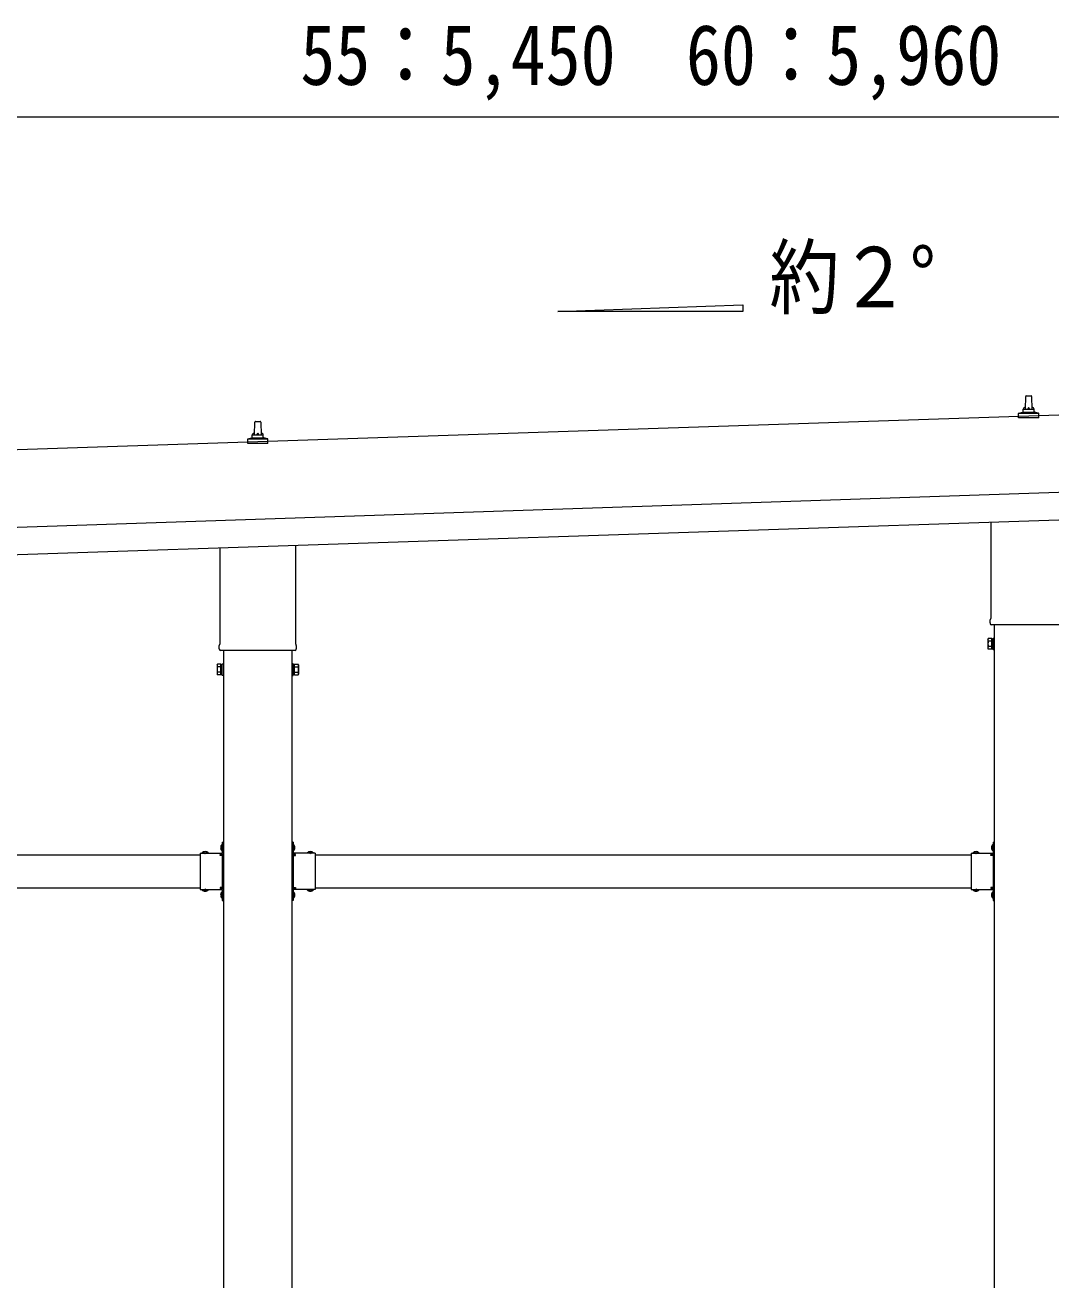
# Model space of a CAD drawing. Units: millimetres, scale not verified. Extents: x -14053 to 14053, y -9700 to 9700.
# Drawn here: x 4461 to 6324, y 2097 to 4377 of the extents above; entities that cross this region are included whole.
import ezdxf
from ezdxf.enums import TextEntityAlignment as Align

# ---------------------------------------------------------------- set-up
doc = ezdxf.new("R2010")
doc.units = ezdxf.units.MM
doc.header["$LTSCALE"] = 50
doc.linetypes.add('USER7', pattern=[2, 1, -1])
for name, color, linetype, lineweight in [('0-2_建具', 4, 'Continuous', 9), ('0-7_ハッチ', 7, 'Continuous', 9), ('0-8_外構', 6, 'Continuous', 9)]:
    doc.layers.add(name, color=color, linetype=linetype, lineweight=lineweight)
doc.styles.add('ＭＳ ゴシック', font='')
doc.styles.get('ＭＳ ゴシック').set_extended_font_data('MS Gothic')

msp = doc.modelspace()

# ---------------------------------------------------------------- linework, layer by layer
at = {"layer": '0-2_建具'}
for p, q in [((8275.13, 3732.48), (2892.12, 3553.05)), ((6277.77, 3678.66), (6278.49, 3702.18)), ((6279.49, 3703.16), (6288.04, 3703.16)), ((6289.04, 3702.18), (6289.77, 3678.66)), ((6265.52, 3663.16), (6265.52, 3670.87)), ((6265.9, 3671.66), (6301.63, 3671.66)), ((6266.28, 3671.84), (6273, 3673.47)), ((6273.38, 3673.66), (6294.15, 3673.66)), ((6273.77, 3674.45), (6273.77, 3678.66)), ((6274.77, 3678.66), (6292.77, 3678.66)), ((6293.77, 3674.45), (6293.77, 3678.66)), ((6301.25, 3671.84), (6294.53, 3673.47)), ((6302.02, 3663.16), (6302.02, 3670.87)), ((4877.77, 3631.99), (4878.49, 3655.52)), ((4879.49, 3656.49), (4888.04, 3656.49)), ((4889.04, 3655.52), (4889.77, 3631.99)), ((6302.02, 3663.16), (6265.52, 3663.16)), ((4865.9, 3624.99), (4901.63, 3624.99)), ((4866.28, 3625.18), (4873, 3626.81)), ((4873.38, 3626.99), (4894.15, 3626.99)), ((4873.77, 3627.78), (4873.77, 3631.99)), ((4874.77, 3631.99), (4892.77, 3631.99)), ((4893.77, 3627.78), (4893.77, 3631.99)), ((4901.25, 3625.18), (4894.53, 3626.81)), ((4865.52, 3616.49), (4865.52, 3624.21)), ((4902.02, 3616.49), (4865.52, 3616.49)), ((4902.02, 3616.49), (4902.02, 3624.21)), ((2896.78, 3413.12), (8279.8, 3592.56)), ((2898.45, 3363.15), (8281.46, 3542.58)), ((6215.47, 3299.17), (6215.47, 3473.72)), ((4815.47, 3252.5), (4815.47, 3427.05)), ((4952.07, 3431.6), (4952.07, 3252.5)), ((6213.77, 3290.4), (6213.77, 3295.9)), ((6351.7, 3286.9), (6215.83, 3286.9)), ((6221.27, 3286.9), (6221.27, 341.06)), ((6209.77, 3260.9), (6210.53, 3262.21)), ((6209.77, 3260.9), (6209.77, 3243.9)), ((4813.77, 3243.73), (4813.77, 3249.23)), ((4951.7, 3240.23), (4815.83, 3240.23)), ((4821.27, 3240.23), (4821.27, 341.06)), ((4946.27, 341.06), (4946.27, 3240.23)), ((4953.77, 3249.23), (4953.77, 3243.73)), ((6209.77, 3243.9), (6210.53, 3242.58)), ((6216.77, 3257.31), (6210.53, 3257.31)), ((6216.77, 3247.49), (6210.53, 3247.49)), ((6216.77, 3242.58), (6210.53, 3242.58)), ((6219.27, 3243.2), (6216.77, 3243.2)), ((4809.77, 3214.23), (4810.53, 3215.55)), ((4957.77, 3214.23), (4957.01, 3215.55)), ((4809.77, 3214.23), (4809.77, 3197.23)), ((4809.77, 3197.23), (4810.53, 3195.92)), ((4816.77, 3210.64), (4810.53, 3210.64)), ((4816.77, 3200.82), (4810.53, 3200.82)), ((4816.77, 3195.92), (4810.53, 3195.92)), ((4819.27, 3196.53), (4816.77, 3196.53)), ((4948.27, 3196.53), (4950.77, 3196.53)), ((4950.77, 3210.64), (4957.01, 3210.64)), ((4950.77, 3200.82), (4957.01, 3200.82)), ((4950.77, 3195.92), (4957.01, 3195.92)), ((4957.77, 3197.23), (4957.01, 3195.92)), ((4957.77, 3214.23), (4957.77, 3197.23)), ((4782.37, 2872.57), (4782.37, 2872.06)), ((4818.76, 2887.96), (4819.27, 2887.96)), ((4819.27, 2892.06), (4821.27, 2892.06)), ((4819.27, 2892.06), (4819.27, 2872.06)), ((4819.27, 2887.96), (4819.27, 2876.16)), ((4821.27, 2885.06), (4819.27, 2885.06)), ((4821.27, 2879.06), (4819.27, 2879.06)), ((4821.27, 2892.06), (4821.27, 2872.06)), ((4948.27, 2892.06), (4946.27, 2892.06)), ((4946.27, 2892.06), (4946.27, 2872.06)), ((4946.27, 2885.06), (4948.27, 2885.06)), ((4946.27, 2879.06), (4948.27, 2879.06)), ((4948.27, 2892.06), (4948.27, 2872.06)), ((4948.77, 2887.96), (4948.27, 2887.96)), ((4948.27, 2887.96), (4948.27, 2876.16)), ((4985.17, 2872.57), (4985.17, 2872.06)), ((6182.37, 2872.57), (6182.37, 2872.06)), ((6218.76, 2887.96), (6219.27, 2887.96)), ((6219.27, 2892.06), (6221.27, 2892.06)), ((6219.27, 2892.06), (6219.27, 2872.06)), ((6219.27, 2887.96), (6219.27, 2876.16)), ((6221.27, 2885.06), (6219.27, 2885.06)), ((6221.27, 2879.06), (6219.27, 2879.06)), ((6221.27, 2892.06), (6221.27, 2872.06)), ((3588.27, 2869.06), (4779.27, 2869.06)), ((4779.27, 2872.06), (4779.27, 2806.06)), ((4779.27, 2872.06), (4819.27, 2872.06)), ((4782.37, 2872.06), (4794.17, 2872.06)), ((4819.27, 2868.06), (4819.27, 2810.06)), ((4988.27, 2872.06), (4948.27, 2872.06)), ((4948.27, 2868.06), (4948.27, 2810.06)), ((4985.17, 2872.06), (4973.37, 2872.06)), ((4988.27, 2872.06), (4988.27, 2806.06)), ((4988.27, 2869.06), (6179.27, 2869.06)), ((6179.27, 2872.06), (6179.27, 2806.06)), ((6179.27, 2872.06), (6219.27, 2872.06)), ((6182.37, 2872.06), (6194.17, 2872.06)), ((6219.27, 2868.06), (6219.27, 2810.06)), ((3588.27, 2809.06), (4779.27, 2809.06)), ((4779.27, 2806.06), (4819.27, 2806.06)), ((4782.37, 2805.56), (4782.37, 2806.06)), ((4782.37, 2806.06), (4794.17, 2806.06)), ((4815.27, 2809.06), (4820.77, 2809.06)), ((4819.27, 2808.06), (4815.27, 2808.06)), ((4819.27, 2806.06), (4819.27, 2786.06)), ((4821.27, 2806.06), (4821.27, 2786.06)), ((4946.27, 2806.06), (4946.27, 2786.06)), ((4952.27, 2809.06), (4946.77, 2809.06)), ((4948.27, 2808.06), (4952.27, 2808.06)), ((4948.27, 2806.06), (4948.27, 2786.06)), ((4988.27, 2806.06), (4948.27, 2806.06)), ((4985.17, 2806.06), (4973.37, 2806.06)), ((4985.17, 2805.56), (4985.17, 2806.06)), ((4988.27, 2809.06), (6179.27, 2809.06)), ((6179.27, 2806.06), (6219.27, 2806.06)), ((6182.37, 2805.56), (6182.37, 2806.06)), ((6182.37, 2806.06), (6194.17, 2806.06)), ((6215.27, 2809.06), (6220.77, 2809.06)), ((6219.27, 2808.06), (6215.27, 2808.06)), ((6219.27, 2806.06), (6219.27, 2786.06)), ((6221.27, 2806.06), (6221.27, 2786.06)), ((4818.76, 2801.96), (4819.27, 2801.96)), ((4819.27, 2801.96), (4819.27, 2790.16)), ((4821.27, 2799.06), (4819.27, 2799.06)), ((4821.27, 2793.06), (4819.27, 2793.06)), ((4819.27, 2786.06), (4821.27, 2786.06)), ((4946.27, 2799.06), (4948.27, 2799.06)), ((4946.27, 2793.06), (4948.27, 2793.06)), ((4948.27, 2786.06), (4946.27, 2786.06)), ((4948.77, 2801.96), (4948.27, 2801.96)), ((4948.27, 2801.96), (4948.27, 2790.16)), ((6218.76, 2801.96), (6219.27, 2801.96)), ((6219.27, 2801.96), (6219.27, 2790.16)), ((6221.27, 2799.06), (6219.27, 2799.06)), ((6221.27, 2793.06), (6219.27, 2793.06)), ((6219.27, 2786.06), (6221.27, 2786.06))]:
    msp.add_line(p, q, dxfattribs=at)
for points in [[(6216.77, 3242.58), (6216.77, 3262.21), (6210.53, 3262.21)], [(6216.77, 3243.2), (6216.77, 3261.6), (6219.27, 3261.6)], [(4816.77, 3195.92), (4816.77, 3215.55), (4810.53, 3215.55)], [(4816.77, 3196.53), (4816.77, 3214.93), (4819.27, 3214.93)], [(4950.77, 3196.53), (4950.77, 3214.93), (4948.27, 3214.93)], [(4950.77, 3195.92), (4950.77, 3215.55), (4957.01, 3215.55)], [(4782.37, 2872.57), (4794.17, 2872.57), (4794.17, 2872.06)], [(4818.76, 2887.96), (4818.76, 2876.16), (4819.27, 2876.16)], [(4948.77, 2887.96), (4948.77, 2876.16), (4948.27, 2876.16)], [(4985.17, 2872.57), (4973.37, 2872.57), (4973.37, 2872.06)], [(6182.37, 2872.57), (6194.17, 2872.57), (6194.17, 2872.06)], [(6218.76, 2887.96), (6218.76, 2876.16), (6219.27, 2876.16)], [(4819.27, 2868.06), (4815.27, 2868.06), (4815.27, 2870.06), (4819.27, 2870.06)], [(4815.27, 2869.06), (4820.77, 2869.06), (4820.77, 2809.06)], [(4952.27, 2869.06), (4946.77, 2869.06), (4946.77, 2809.06)], [(4948.27, 2868.06), (4952.27, 2868.06), (4952.27, 2870.06), (4948.27, 2870.06)], [(6219.27, 2868.06), (6215.27, 2868.06), (6215.27, 2870.06), (6219.27, 2870.06)], [(6215.27, 2869.06), (6220.77, 2869.06), (6220.77, 2809.06)], [(4782.37, 2805.56), (4794.17, 2805.56), (4794.17, 2806.06)], [(4819.27, 2810.06), (4815.27, 2810.06), (4815.27, 2808.06)], [(4948.27, 2810.06), (4952.27, 2810.06), (4952.27, 2808.06)], [(4985.17, 2805.56), (4973.37, 2805.56), (4973.37, 2806.06)], [(6182.37, 2805.56), (6194.17, 2805.56), (6194.17, 2806.06)], [(6219.27, 2810.06), (6215.27, 2810.06), (6215.27, 2808.06)], [(4818.76, 2801.96), (4818.76, 2790.16), (4819.27, 2790.16)], [(4948.77, 2801.96), (4948.77, 2790.16), (4948.27, 2790.16)], [(6218.76, 2801.96), (6218.76, 2790.16), (6219.27, 2790.16)]]:
    msp.add_lwpolyline(points, dxfattribs=at)
for points in [[(6219.27, 3241.9), (6219.27, 3262.9), (6221.27, 3262.9), (6221.27, 3241.9)], [(4819.27, 3195.23), (4819.27, 3216.23), (4821.27, 3216.23), (4821.27, 3195.23)], [(4948.27, 3195.23), (4948.27, 3216.23), (4946.27, 3216.23), (4946.27, 3195.23)]]:
    msp.add_lwpolyline(points, close=True, dxfattribs=at)
at = {"layer": '0-2_建具', "linetype": 'USER7'}
for points in [[(4785.77, 2874.68), (4787.12, 2871.9), (4788.27, 2871.29)], [(4790.77, 2874.68), (4789.41, 2871.9), (4788.27, 2871.29)], [(4816.65, 2884.56), (4819.43, 2883.21), (4820.04, 2882.06)], [(4816.65, 2879.56), (4819.43, 2880.92), (4820.04, 2882.06)], [(4950.88, 2884.56), (4948.1, 2883.21), (4947.49, 2882.06)], [(4950.88, 2879.56), (4948.1, 2880.92), (4947.49, 2882.06)], [(4976.77, 2874.68), (4978.12, 2871.9), (4979.27, 2871.29)], [(4981.77, 2874.68), (4980.41, 2871.9), (4979.27, 2871.29)], [(6185.77, 2874.68), (6187.12, 2871.9), (6188.27, 2871.29)], [(6190.77, 2874.68), (6189.41, 2871.9), (6188.27, 2871.29)], [(6216.65, 2884.56), (6219.43, 2883.21), (6220.04, 2882.06)], [(6216.65, 2879.56), (6219.43, 2880.92), (6220.04, 2882.06)], [(4785.77, 2803.45), (4787.12, 2806.23), (4788.27, 2806.84)], [(4790.77, 2803.45), (4789.41, 2806.23), (4788.27, 2806.84)], [(4976.77, 2803.45), (4978.12, 2806.23), (4979.27, 2806.84)], [(4981.77, 2803.45), (4980.41, 2806.23), (4979.27, 2806.84)], [(6185.77, 2803.45), (6187.12, 2806.23), (6188.27, 2806.84)], [(6190.77, 2803.45), (6189.41, 2806.23), (6188.27, 2806.84)], [(4816.65, 2798.56), (4819.43, 2797.21), (4820.04, 2796.06)], [(4816.65, 2793.56), (4819.43, 2794.92), (4820.04, 2796.06)], [(4950.88, 2798.56), (4948.1, 2797.21), (4947.49, 2796.06)], [(4950.88, 2793.56), (4948.1, 2794.92), (4947.49, 2796.06)], [(6216.65, 2798.56), (6219.43, 2797.21), (6220.04, 2796.06)], [(6216.65, 2793.56), (6219.43, 2794.92), (6220.04, 2796.06)]]:
    msp.add_lwpolyline(points, dxfattribs=at)
at = {"layer": '0-2_建具'}
for centre, radius, start, end in [((6279.49, 3702.16), 1, 90, 178.60509), ((6288.04, 3702.16), 1, 1.39491, 90), ((6266.52, 3670.87), 1, 103.62699, 180), ((6272.77, 3674.45), 1, 283.62699, 0), ((6277.85, 3678.02), 4.13, 90, 171.17633), ((6274.77, 3677.66), 1, 90, 180), ((6287.1, 3678.66), 4.83, 133.60282, 180), ((6280.43, 3678.66), 4.83, 0, 46.39718), ((6289.68, 3678.02), 4.13, 8.82367, 90), ((6292.77, 3677.66), 1, 0, 90), ((6294.77, 3674.45), 1, 180, 256.37301), ((6301.02, 3670.87), 1, 0, 76.37301), ((4879.49, 3655.49), 1, 90, 178.60509), ((4888.04, 3655.49), 1, 1.39491, 90), ((4866.52, 3624.21), 1, 103.62699, 180), ((4872.77, 3627.78), 1, 283.62699, 0), ((4877.85, 3631.36), 4.13, 90, 171.17633), ((4874.77, 3630.99), 1, 90, 180), ((4887.1, 3631.99), 4.83, 133.60282, 180), ((4880.43, 3631.99), 4.83, 0, 46.39718), ((4889.68, 3631.36), 4.13, 8.82367, 90), ((4892.77, 3630.99), 1, 0, 90), ((4894.77, 3627.78), 1, 180, 256.37301), ((4901.02, 3624.21), 1, 0, 76.37301), ((6217.77, 3295.9), 4, 125.09963, 180), ((6217.77, 3290.4), 4, 180, 194.47751), ((6217.77, 3290.4), 4, 194.47751, 241.04498), ((6214.11, 3259.76), 4.34, 145.61575, 214.38425), ((4817.77, 3249.23), 4, 125.09963, 180), ((4817.77, 3243.73), 4, 180, 194.47751), ((4817.77, 3243.73), 4, 194.47751, 241.04498), ((4949.77, 3243.73), 4, 298.95502, 345.52249), ((4949.77, 3249.23), 4, 0, 54.90037), ((4949.77, 3243.73), 4, 345.52249, 0), ((6214.11, 3245.04), 4.34, 145.61575, 214.38425), ((6226.01, 3252.4), 16.24, 162.41205, 197.58795), ((4814.11, 3213.09), 4.34, 145.61575, 214.38425), ((4953.42, 3213.09), 4.34, 325.61575, 34.38425), ((4814.11, 3198.37), 4.34, 145.61575, 214.38425), ((4826.01, 3205.73), 16.24, 162.41205, 197.58795), ((4941.53, 3205.73), 16.24, 342.41205, 17.58795), ((4953.42, 3198.37), 4.34, 325.61575, 34.38425), ((4788.27, 2866.83), 8.23, 44.2189, 135.7811), ((4824.5, 2882.06), 8.23, 134.2189, 225.7811), ((4943.03, 2882.06), 8.23, 314.2189, 45.7811), ((4979.27, 2866.83), 8.23, 44.2189, 135.7811), ((6188.27, 2866.83), 8.23, 44.2189, 135.7811), ((6224.5, 2882.06), 8.23, 134.2189, 225.7811), ((4819.27, 2872.06), 2, 270, 0), ((4948.27, 2872.06), 2, 180, 270), ((6219.27, 2872.06), 2, 270, 0), ((4788.27, 2811.3), 8.23, 224.2189, 315.7811), ((4819.27, 2806.06), 2, 0, 90), ((4948.27, 2806.06), 2, 90, 180), ((4979.27, 2811.3), 8.23, 224.2189, 315.7811), ((6188.27, 2811.3), 8.23, 224.2189, 315.7811), ((6219.27, 2806.06), 2, 0, 90), ((4824.5, 2796.06), 8.23, 134.2189, 225.7811), ((4943.03, 2796.06), 8.23, 314.2189, 45.7811), ((6224.5, 2796.06), 8.23, 134.2189, 225.7811)]:
    msp.add_arc(centre, radius, start, end, dxfattribs=at)
at = {"layer": '0-7_ハッチ', "color": 4}
for p, q in [((5428.45, 3856.25), (5764.45, 3868.67)), ((5764.45, 3856.25), (5428.45, 3856.25)), ((5764.45, 3868.67), (5764.45, 3856.25))]:
    msp.add_line(p, q, dxfattribs=at)
at = {"layer": '0-8_外構'}
msp.add_line((2861.12, 4210.04), (8310.79, 4210.04), dxfattribs=at)

# ---------------------------------------------------------------- texts
at = {"layer": '0-7_ハッチ', "style": 'ＭＳ ゴシック', "width": 0.85}
msp.add_text('約２°', height=110, dxfattribs=at).set_placement((5812.9, 3830.74), align=Align.BOTTOM_LEFT)
at = {"layer": '0-8_外構', "color": 7, "style": 'ＭＳ ゴシック', "width": 0.85}
msp.add_text('55：5,450\u300060：5,960', height=110, dxfattribs=at).set_placement((4960.96, 4235.04), align=Align.BOTTOM_LEFT)

doc.saveas('drawing.dxf')
